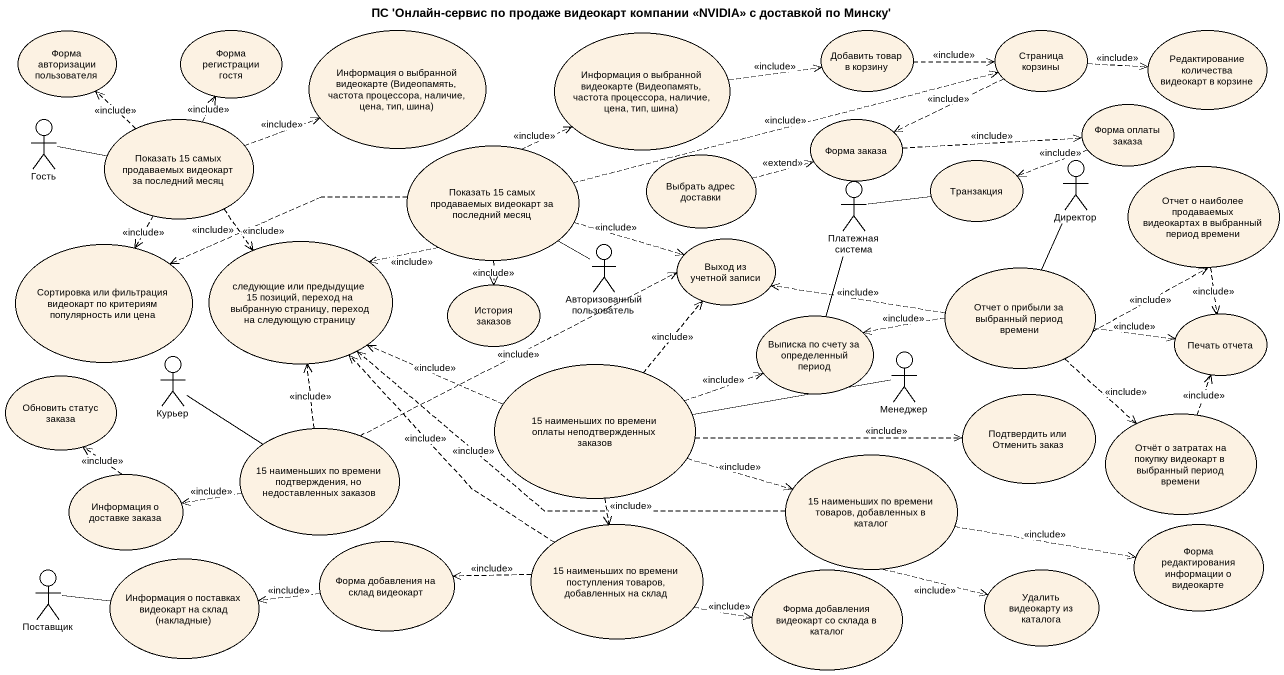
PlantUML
@startuml
title ПС 'Онлайн-сервис по продаже видеокарт компании <<NVIDIA>> с доставкой по Минску'
usecase "Форма авторизации пользователя" as Форма_авторизации
usecase "Форма регистрации гостя" as Форма_регистрации_гостя
usecase "Информация о выбранной видеокарте (Видеопамять, частота процессора, наличие, цена, тип, шина)" as Информация_о_выбранной
usecase "Информация о выбранной видеокарте (Видеопамять, частота процессора, наличие, цена, тип, шина)" as Информация_о_выбранной_2
usecase "Добавить товар в корзину" as Добавить_товар_в_корзину
usecase "Страница корзины" as Страница_корзины
usecase "Редактирование количества видеокарт в корзине" as Редактирование_количества
actor Гость
usecase "Показать 15 самых продаваемых видеокарт за последний месяц" as Показать_15_самых
usecase "Форма заказа" as Форма_заказа
usecase "Форма оплаты заказа" as Форма_оплаты_заказа
usecase "Показать 15 самых продаваемых видеокарт за последний месяц" as Показать_15_самых_2
usecase "Выбрать адрес доставки" as Выбрать_адрес_доставки
usecase Транзакция
actor Директор
usecase "Отчет о наиболее продаваемых видеокартах в выбранный период времени" as Отчет_о_наиболее
actor "Платежная система" as Платежная_система
usecase "Сортировка или фильтрация видеокарт по критериям популярность или цена" as Сортировка_или_фильтрация
usecase "следующие или предыдущие 15 позиций, переход на выбранную страницу, переход на следующую страницу" as следующие_или_предыдущие_15
actor "Авторизованный пользователь" as Авторизованный_пользователь
usecase "Выход из учетной записи" as Выход_из_учетной_записи
usecase "История заказов" as История_заказов
usecase "Отчет о прибыли за выбранный период времени" as Отчет_о_прибыли_за
usecase "Выписка по счету за определенный период" as Выписка_по_счету_за
usecase "Печать отчета" as Печать_отчета
actor Курьер
usecase "15 наименьших по времени оплаты неподтвержденных заказов" as u15_наименьших_по_времени
actor Менеджер
usecase "Обновить статус заказа" as Обновить_статус_заказа
usecase "Подтвердить или Отменить заказ" as Подтвердить_или_Отменить
usecase "15 наименьших по времени подтверждения, но недоставленных заказов" as u15_наименьших_по_времени_2
usecase "Отчёт о затратах на покупку видеокарт в выбранный период времени" as Отчёт_о_затратах_на_покупку
usecase "Информация о доставке заказа" as Информация_о_доставке_заказа
usecase "15 наименьших по времени товаров, добавленных в каталог" as u15_наименьших_по_времени_3
usecase "15 наименьших по времени поступления товаров, добавленных на склад" as u15_наименьших_по_времени_4
usecase "Форма редактирования информации о видеокарте" as Форма_редактирования
usecase "Информация о поставках видеокарт на склад (накладные)" as Информация_о_поставках
usecase "Форма добавления на склад видеокарт" as Форма_добавления_на_склад
actor Поставщик
usecase "Форма добавления видеокарт со склада в каталог" as Форма_добавления_видеокарт
usecase "Удалить видеокарту из каталога" as Удалить_видеокарту_из
Информация_о_выбранной_2 .right.> Добавить_товар_в_корзину : <<include>>
Добавить_товар_в_корзину .right.> Страница_корзины : <<include>>
Страница_корзины .right.> Редактирование_количества : <<include>>
Страница_корзины .left.> Форма_заказа : <<include>>
Гость -right- Показать_15_самых
Показать_15_самых .up.> Форма_авторизации : <<include>>
Показать_15_самых .up.> Форма_регистрации_гостя : <<include>>
Показать_15_самых .right.> Информация_о_выбранной : <<include>>
Показать_15_самых ..> Сортировка_или_фильтрация : <<include>>
Показать_15_самых ..> следующие_или_предыдущие_15 : <<include>>
Форма_заказа .right.> Форма_оплаты_заказа : <<include>>
Форма_оплаты_заказа .left.> Транзакция : <<include>>
Показать_15_самых_2 .up.> Информация_о_выбранной_2 : <<include>>
Показать_15_самых_2 .right.> Страница_корзины : <<include>>
Показать_15_самых_2 .left.> Сортировка_или_фильтрация : <<include>>
Показать_15_самых_2 .left.> следующие_или_предыдущие_15 : <<include>>
Показать_15_самых_2 .right.> Выход_из_учетной_записи : <<include>>
Показать_15_самых_2 ..> История_заказов : <<include>>
Выбрать_адрес_доставки .right.> Форма_заказа : <<extend>>
Директор -- Отчет_о_прибыли_за
Отчет_о_наиболее ..> Печать_отчета : <<include>>
Платежная_система -right- Транзакция
Платежная_система -- Выписка_по_счету_за
Авторизованный_пользователь -up- Показать_15_самых_2
Отчет_о_прибыли_за .right.> Отчет_о_наиболее : <<include>>
Отчет_о_прибыли_за .left.> Выход_из_учетной_записи : <<include>>
Отчет_о_прибыли_за .left.> Выписка_по_счету_за : <<include>>
Отчет_о_прибыли_за .right.> Печать_отчета : <<include>>
Отчет_о_прибыли_за ..> Отчёт_о_затратах_на_покупку : <<include>>
u15_наименьших_по_времени .left.> следующие_или_предыдущие_15 : <<include>>
u15_наименьших_по_времени .up.> Выход_из_учетной_записи : <<include>>
u15_наименьших_по_времени .right.> Выписка_по_счету_за : <<include>>
u15_наименьших_по_времени .right.> Подтвердить_или_Отменить : <<include>>
u15_наименьших_по_времени .right.> u15_наименьших_по_времени_3 : <<include>>
u15_наименьших_по_времени ..> u15_наименьших_по_времени_4 : <<include>>
Менеджер -left- u15_наименьших_по_времени
u15_наименьших_по_времени_2 .up.> следующие_или_предыдущие_15 : <<include>>
u15_наименьших_по_времени_2 .right.> Выход_из_учетной_записи : <<include>>
u15_наименьших_по_времени_2 -left- Курьер
u15_наименьших_по_времени_2 .left.> Информация_о_доставке_заказа : <<include>>
Отчёт_о_затратах_на_покупку .up.> Печать_отчета : <<include>>
Информация_о_доставке_заказа .up.> Обновить_статус_заказа : <<include>>
u15_наименьших_по_времени_3 .left.> следующие_или_предыдущие_15 : <<include>>
u15_наименьших_по_времени_3 .right.> Форма_редактирования : <<include>>
u15_наименьших_по_времени_3 .right.> Удалить_видеокарту_из : <<include>>
u15_наименьших_по_времени_4 .up.> следующие_или_предыдущие_15 : <<include>>
u15_наименьших_по_времени_4 .left.> Форма_добавления_на_склад : <<include>>
u15_наименьших_по_времени_4 .right.> Форма_добавления_видеокарт : <<include>>
Форма_добавления_на_склад .left.> Информация_о_поставках : <<include>>
Поставщик -right- Информация_о_поставках
@enduml
